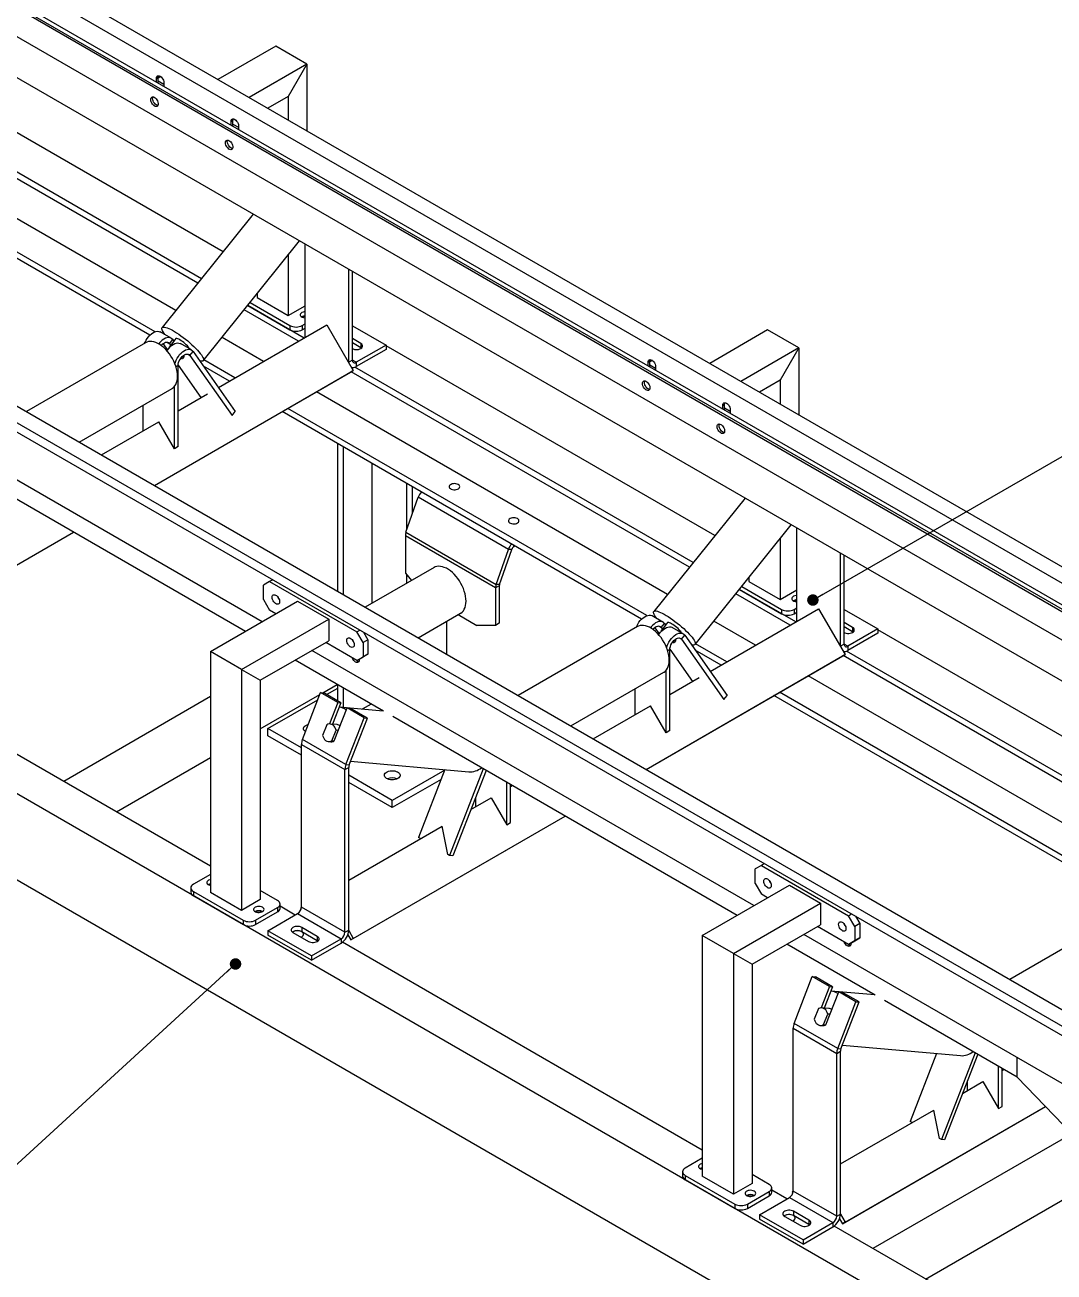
# Model space of a CAD drawing. Header units: millimetres. Extents: x 41 to 1868, y -696 to 319.
# Drawn here: x 218.9 to 277.3, y 138.4 to 209.2 of the extents above; entities that cross this region are included whole.
import ezdxf

# ---------------------------------------------------------------- set-up
doc = ezdxf.new("R2010")
doc.units = ezdxf.units.MM
doc.dimstyles.new('SLDDIMSTYLE1', dxfattribs={"dimtxt": 2.5, "dimasz": 0.651282, "dimexe": 0, "dimexo": 0.625, "dimgap": 0, "dimtad": 1, "dimdec": 0, "dimrnd": 1e-09, "dimtxsty": 'Standard', "dimblk1": 'DOT', "dimblk2": 'DOT', "dimsah": 1, "dimcen": 2.5, "dimazin": 3, "dimtfac": 0.651282, "dimtdec": 0, "dimtmove": 0, "dimatfit": 3, "dimldrblk": 'DOT', "dimfrac": 2})

# ---------------------------------------------------------------- blocks, each defined once
blk = doc.blocks.new('_Dot')
at = {"color": 0, "linetype": 'ByBlock', "lineweight": -2}
blk.add_line((-0.5, 0), (-1, 0), dxfattribs=at)
at = {"color": 0, "linetype": 'ByBlock', "const_width": 0.5}
blk.add_lwpolyline([(-0.25, 0, 1), (0.25, 0, 1)], format="xyb", close=True, dxfattribs=at)

msp = doc.modelspace()

# ---------------------------------------------------------------- linework, layer by layer
at = {"color": 7, "linetype": 'Continuous', "lineweight": 25}
for p, q in [((119.8755, 269.6242), (314.6834, 157.1639)), ((119.0623, 269.1547), (313.8703, 156.6945)), ((118.7441, 267.7462), (313.5521, 155.286)), ((118.8502, 267.8074), (313.6581, 155.3472)), ((313.5521, 153.6529), (118.7441, 266.1131)), ((136.5279, 257.6023), (295.9805, 165.5523)), ((136.74, 257.7248), (296.1926, 165.6748)), ((97.2835, 256.582), (292.0914, 144.1218)), ((98.0966, 257.0515), (292.9045, 144.5912)), ((97.2835, 256.0513), (292.0914, 143.5911)), ((295.9805, 161.4696), (136.5279, 253.5196)), ((270.0473, 135.7613), (108.827, 228.8319)), ((270.0473, 130.8621), (108.827, 223.9326)), ((233.1187, 208.0463), (229.8308, 206.1483)), ((234.8864, 207.0258), (233.1187, 208.0463)), ((230.1225, 196.3642), (211.4458, 207.146)), ((234.8864, 207.0258), (231.5986, 205.1278)), ((234.8864, 207.0258), (233.8258, 205.1887)), ((234.8864, 207.0258), (234.8864, 203.2298)), ((226.3304, 206.2095), (226.4365, 206.2707)), ((226.3304, 206.0054), (226.3304, 206.2095)), ((226.5754, 206.3101), (226.4365, 206.2299)), ((226.4365, 205.9441), (226.4365, 206.2707)), ((228.688, 194.5798), (209.4724, 205.6727)), ((228.8897, 194.8308), (209.6709, 205.9256)), ((226.4365, 206.0666), (226.7547, 205.8829)), ((226.7547, 205.9646), (226.7547, 205.7604)), ((233.8258, 205.1887), (232.6594, 204.5154)), ((233.8258, 205.1887), (233.8258, 203.8421)), ((227.4325, 193.0179), (207.4919, 204.5294)), ((225.9614, 191.622), (205.5473, 203.4068)), ((226.2551, 191.8199), (205.8656, 203.5905)), ((230.5731, 203.7603), (230.6792, 203.8215)), ((230.5731, 203.5561), (230.5731, 203.7603)), ((230.6792, 203.4949), (230.6792, 203.8215)), ((230.6792, 203.6174), (230.9974, 203.4337)), ((230.78, 203.8857), (230.7904, 203.8797)), ((230.9974, 203.5153), (230.9974, 203.3112)), ((231.838, 198.4983), (226.6593, 192.0561)), ((228.9975, 190.1765), (234.467, 196.9806)), ((234.7804, 191.5119), (234.7804, 196.7997)), ((233.8258, 196.1829), (233.8258, 192.7365)), ((237.2552, 190.0832), (237.2552, 195.371)), ((237.4674, 190.2056), (237.4674, 195.2485)), ((231.6533, 193.4803), (233.9142, 192.1752)), ((232.058, 193.9838), (232.058, 193.757)), ((232.058, 193.757), (233.8258, 192.7365)), ((234.4028, 191.2807), (231.3171, 193.062)), ((234.7211, 191.4644), (231.5188, 193.313)), ((231.5188, 193.313), (233.9142, 191.9302)), ((233.8258, 192.7365), (234.7804, 193.2875)), ((229.8542, 188.6548), (236.0178, 192.213)), ((233.9142, 192.1752), (233.9142, 191.9302)), ((234.6213, 192.1752), (234.7804, 192.267)), ((234.6213, 192.1752), (234.6213, 191.9302)), ((234.6213, 191.9302), (234.7804, 192.0221)), ((236.0178, 192.213), (237.5178, 189.6149)), ((237.4674, 192.165), (239.3766, 191.0628)), ((227.1724, 191.4544), (226.5536, 191.8116)), ((227.3238, 191.2834), (227.0483, 190.9406)), ((227.0786, 191.1424), (227.2623, 191.371)), ((227.2623, 191.371), (227.3238, 191.2834)), ((227.4387, 191.4296), (227.3226, 191.2852)), ((232.4224, 190.1374), (230.0616, 191.5002)), ((234.7804, 191.5119), (234.7805, 191.4987)), ((237.9447, 191.1547), (237.4674, 191.4302)), ((261.0494, 191.9223), (257.7615, 190.0242)), ((262.8172, 190.9018), (261.0494, 191.9223)), ((225.7219, 191.1993), (218.9451, 187.2871)), ((226.7174, 191.1331), (226.9637, 190.7827)), ((227.0673, 190.9135), (227.0483, 190.9406)), ((227.0786, 191.1424), (227.1401, 191.0549)), ((228.3214, 190.7911), (227.7027, 191.1482)), ((228.2276, 190.4791), (228.4113, 190.7076)), ((228.4113, 190.7076), (230.8135, 187.2899)), ((237.9447, 190.9097), (237.4674, 191.1852)), ((239.3766, 191.0628), (237.6795, 190.0831)), ((239.3766, 190.8179), (237.6795, 189.8382)), ((237.9447, 191.1547), (237.9447, 190.9097)), ((237.9755, 190.8893), (237.9447, 190.9097)), ((239.3766, 191.0628), (239.3766, 190.8179)), ((258.0532, 180.2402), (239.3766, 191.022)), ((262.8172, 190.9018), (259.5293, 189.0037)), ((262.8172, 190.9018), (261.7565, 189.0646)), ((262.8172, 190.9018), (262.8172, 187.1057)), ((232.3405, 175.349), (207.2384, 189.8401)), ((227.5679, 185.2937), (227.5679, 189.8941)), ((227.5687, 189.922), (228.8619, 188.0819)), ((227.7631, 190.3719), (227.8124, 190.3017)), ((227.9043, 190.416), (227.8124, 190.3017)), ((227.9043, 190.416), (227.8665, 190.4698)), ((228.2276, 190.4791), (230.6297, 187.0613)), ((230.4778, 189.0148), (229.0026, 189.8664)), ((230.796, 189.1985), (229.0306, 190.2177)), ((237.4674, 190.2056), (237.2552, 190.0832)), ((237.2554, 190.0694), (237.2552, 190.0832)), ((237.6795, 190.0831), (237.6795, 189.8382)), ((254.2612, 190.0854), (254.3672, 190.1467)), ((254.2612, 189.8813), (254.2612, 190.0854)), ((254.5062, 190.186), (254.3672, 190.1058)), ((254.3672, 189.8201), (254.3672, 190.1467)), ((254.3672, 189.9425), (254.6854, 189.7588)), ((254.6854, 189.8405), (254.6854, 189.6364)), ((226.2153, 183.0901), (237.5178, 189.6149)), ((226.2154, 183.0901), (237.3678, 189.5283)), ((237.5178, 189.6149), (237.3678, 189.5283)), ((256.6187, 178.4557), (237.4031, 189.5487)), ((256.8205, 178.7067), (237.6016, 189.8015)), ((221.9453, 185.5551), (227.2218, 188.6012)), ((227.3558, 185.1713), (227.3558, 188.7129)), ((261.7565, 189.0646), (260.5901, 188.3913)), ((261.7565, 189.0646), (261.7565, 187.718)), ((227.5679, 187.3349), (229.2356, 188.2977)), ((255.3632, 176.8939), (235.4226, 188.4053)), ((258.7108, 187.7616), (258.7211, 187.7556)), ((225.588, 186.192), (225.588, 187.658)), ((230.6297, 187.0613), (230.8135, 187.2899)), ((253.8921, 175.498), (233.478, 187.2827)), ((254.1858, 175.6959), (233.7963, 187.4665)), ((258.5038, 187.6362), (258.6099, 187.6974)), ((258.5038, 187.4321), (258.5038, 187.6362)), ((258.6099, 187.3708), (258.6099, 187.6974)), ((258.6099, 187.4933), (258.9281, 187.3096)), ((258.9281, 187.3913), (258.9281, 187.1871)), ((223.2151, 184.8221), (226.4719, 186.7022)), ((227.3558, 185.1713), (226.4719, 186.7022)), ((231.3857, 174.7978), (211.8359, 186.0837)), ((227.5679, 185.2937), (227.3558, 185.1713)), ((236.9547, 185.2757), (236.6365, 185.4594)), ((236.6365, 177.0741), (236.6365, 185.4594)), ((236.9547, 176.8904), (236.9547, 185.2757)), ((238.5811, 176.3938), (238.5811, 184.3368)), ((240.8792, 183.0102), (240.561, 183.1939)), ((240.561, 180.5777), (240.561, 183.1939)), ((240.8792, 181.4962), (240.8792, 183.0102)), ((240.5099, 180.4303), (241.1984, 182.4177)), ((246.3249, 179.4582), (241.1984, 182.4177)), ((259.7687, 182.3742), (254.59, 175.9321)), ((256.9282, 174.0525), (262.3977, 180.8565)), ((262.7111, 175.3878), (262.7111, 180.6756)), ((209.4371, 173.4042), (221.6184, 180.4363)), ((209.5871, 173.4908), (221.6184, 180.4364)), ((245.5991, 177.2666), (240.4726, 180.2261)), ((240.4726, 180.2261), (240.4726, 178.1008)), ((240.5099, 180.4303), (245.6364, 177.4708)), ((261.7565, 180.0588), (261.7565, 176.6124)), ((245.6364, 177.4708), (246.3249, 179.4582)), ((245.8262, 177.4708), (246.5146, 179.4582)), ((246.5146, 179.4582), (246.3249, 179.4582)), ((246.6411, 179.6215), (246.6952, 179.6527)), ((265.186, 173.9591), (265.186, 179.2469)), ((265.3981, 174.0816), (265.3981, 179.1244)), ((242.1091, 178.4305), (238.198, 176.1727)), ((240.4726, 178.1008), (240.8277, 177.6908)), ((240.561, 177.5368), (240.561, 177.9988)), ((259.9887, 177.8597), (259.9887, 177.6329)), ((232.7651, 177.6352), (232.4116, 177.431)), ((232.4116, 176.6145), (232.4116, 177.431)), ((232.942, 177.7373), (232.7651, 177.6352)), ((232.7651, 177.6352), (237.7149, 174.7777)), ((245.8112, 177.3891), (245.5991, 177.2666)), ((245.5991, 177.2666), (245.5991, 175.1414)), ((245.8262, 177.4708), (245.6364, 177.4708)), ((245.8112, 177.3891), (245.8112, 175.2638)), ((262.6518, 175.3403), (259.4495, 177.189)), ((259.4495, 177.189), (261.8449, 175.8062)), ((259.584, 177.3563), (261.8449, 176.0511)), ((259.9887, 177.6329), (261.7565, 176.6124)), ((261.7565, 176.6124), (262.7111, 177.1635)), ((229.4064, 173.6551), (234.3561, 176.5126)), ((232.4116, 176.6145), (232.7651, 176.0021)), ((233.2954, 176.6269), (233.2954, 176.6479)), ((234.3561, 176.5126), (236.1239, 175.4921)), ((262.3336, 175.1566), (259.2478, 176.938)), ((233.1185, 175.7981), (232.7651, 176.0021)), ((241.1982, 174.4407), (243.609, 175.8324)), ((243.4751, 175.7551), (244.5384, 175.1413)), ((255.1031, 175.3303), (254.4844, 175.6875)), ((257.7849, 172.5307), (263.9485, 176.0889)), ((261.8449, 176.0511), (261.8449, 175.8062)), ((262.552, 176.0511), (262.7111, 176.143)), ((262.552, 176.0511), (262.552, 175.8062)), ((262.552, 175.8062), (262.7111, 175.898)), ((263.9485, 176.0889), (265.4485, 173.4908)), ((265.3981, 176.0409), (267.3073, 174.9388)), ((231.1741, 172.6346), (236.1239, 175.4921)), ((236.1239, 175.4921), (236.1239, 174.2673)), ((242.8237, 173.5023), (242.8237, 175.379)), ((245.5991, 175.1414), (244.5384, 175.1413)), ((245.8112, 175.2638), (245.5991, 175.1414)), ((253.6526, 175.0752), (246.8758, 171.1631)), ((254.6482, 175.0091), (254.8945, 174.6586)), ((255.2546, 175.1593), (254.979, 174.8165)), ((255.0093, 175.0184), (255.193, 175.2469)), ((255.0093, 175.0184), (255.0708, 174.9308)), ((255.193, 175.2469), (255.2546, 175.1593)), ((255.3694, 175.3055), (255.2533, 175.1611)), ((256.2521, 174.667), (255.6334, 175.0242)), ((260.3531, 174.0133), (257.9923, 175.3762)), ((262.7111, 175.3878), (262.7112, 175.3746)), ((265.8754, 175.0306), (265.3981, 175.3061)), ((265.8754, 174.7856), (265.3981, 175.0612)), ((265.8754, 175.0306), (265.8754, 174.7856)), ((232.2348, 172.0221), (236.1239, 174.2673)), ((237.7149, 174.7777), (237.8917, 174.8798)), ((238.0684, 174.1654), (237.7149, 174.7777)), ((238.3513, 174.3286), (238.0684, 174.1654)), ((238.1037, 174.7575), (238.3513, 174.3286)), ((238.3513, 174.3286), (238.3513, 173.5121)), ((254.998, 174.7894), (254.979, 174.8165)), ((255.6938, 174.2478), (255.7432, 174.1777)), ((255.835, 174.2919), (255.7432, 174.1777)), ((255.835, 174.2919), (255.7972, 174.3457)), ((256.1583, 174.355), (256.3421, 174.5836)), ((256.1583, 174.355), (258.5605, 170.9373)), ((256.3421, 174.5836), (258.7442, 171.1658)), ((267.3073, 174.9388), (265.6102, 173.9591)), ((267.3073, 174.6938), (265.6102, 173.7141)), ((265.9063, 174.7653), (265.8754, 174.7856)), ((267.3073, 174.9388), (267.3073, 174.6938)), ((285.9839, 164.1161), (267.3073, 174.8979)), ((229.4064, 173.6551), (229.4064, 159.9781)), ((231.1741, 172.6346), (229.4064, 173.6551)), ((260.2712, 159.2249), (235.1691, 173.7161)), ((237.7149, 173.1447), (235.9471, 174.1652)), ((237.5381, 174.1777), (237.5381, 174.1987)), ((238.0684, 174.1654), (238.0684, 173.3488)), ((255.4986, 169.1697), (255.4986, 173.7701)), ((255.4994, 173.7979), (256.7926, 171.9579)), ((258.4085, 172.8907), (256.9333, 173.7423)), ((258.7267, 173.0744), (256.9613, 174.0936)), ((265.3981, 174.0816), (265.186, 173.9591)), ((265.1861, 173.9453), (265.186, 173.9591)), ((284.7512, 162.5826), (265.5323, 173.6775)), ((265.6102, 173.9591), (265.6102, 173.7141)), ((229.4064, 161.468), (208.9659, 173.268)), ((239.234, 170.2671), (234.2143, 173.1649)), ((237.7149, 173.1447), (238.0684, 173.3488)), ((237.9977, 173.3079), (237.7149, 173.1447)), ((237.8563, 173.2263), (237.8563, 173.1854)), ((238.3513, 173.5121), (237.9977, 173.3079)), ((238.0684, 173.3488), (238.3513, 173.5121)), ((254.1461, 166.9661), (265.4485, 173.4908)), ((254.1461, 166.966), (265.2985, 173.4042)), ((265.4485, 173.4908), (265.2985, 173.4042)), ((284.5494, 162.3317), (265.3338, 173.4246)), ((231.1741, 172.6346), (231.1741, 158.9576)), ((231.1741, 172.6346), (232.2348, 172.0221)), ((249.8761, 169.4311), (255.1525, 172.4771)), ((255.2865, 169.0472), (255.2865, 172.5889)), ((255.4986, 171.2109), (257.1663, 172.1736)), ((283.2939, 160.7698), (263.3533, 172.2813)), ((232.2348, 172.0221), (232.2348, 159.5699)), ((235.7781, 171.3117), (236.6013, 171.7869)), ((236.0033, 171.2124), (236.6365, 171.5779)), ((236.6365, 170.8468), (236.6365, 171.7666)), ((236.9547, 170.478), (236.9547, 171.5829)), ((253.5187, 170.0679), (253.5187, 171.5339)), ((229.4064, 171.0974), (221.0662, 166.2827)), ((232.2348, 169.2662), (235.6171, 171.2187)), ((232.6591, 169.2818), (235.5024, 170.9232)), ((234.6251, 168.662), (235.6573, 171.3225)), ((236.6296, 170.7612), (235.6573, 171.3225)), ((235.6573, 171.3225), (235.841, 171.3061)), ((236.8133, 170.7448), (235.841, 171.3061)), ((236.6296, 170.7612), (236.1567, 169.5424)), ((236.8133, 170.7448), (236.3415, 169.5288)), ((236.6296, 170.7612), (236.8133, 170.7448)), ((258.5605, 170.9373), (258.7442, 171.1658)), ((281.8228, 159.3739), (261.4087, 171.1587)), ((282.1165, 159.5718), (261.727, 171.3424)), ((236.4315, 168.5776), (237.1599, 170.4551)), ((239.2195, 170.2754), (236.718, 170.4991)), ((238.1322, 169.8938), (237.1599, 170.4551)), ((237.1599, 170.4551), (237.3436, 170.4386)), ((238.3159, 169.8774), (237.3436, 170.4386)), ((238.5323, 170.6722), (238.0295, 170.3819)), ((251.1458, 168.6981), (254.4026, 170.5782)), ((255.2865, 169.0472), (254.4026, 170.5782)), ((236.0063, 169.498), (235.7724, 168.8952)), ((236.5971, 169.5059), (236.199, 169.5415)), ((237.1, 167.2333), (238.1322, 169.8938)), ((237.2837, 167.2169), (238.3159, 169.8774)), ((238.1322, 169.8938), (238.3159, 169.8774)), ((259.3164, 158.6737), (239.7666, 169.9596)), ((234.5682, 168.1796), (232.6591, 169.2818)), ((232.6591, 168.8735), (232.6591, 169.2818)), ((234.5682, 167.7714), (232.6591, 168.8735)), ((237.1, 167.2333), (234.6251, 168.662)), ((236.3028, 168.5891), (236.5366, 169.1918)), ((236.3028, 168.5891), (236.4315, 168.5776)), ((236.6653, 169.1803), (236.5366, 169.1918)), ((255.4986, 169.1697), (255.2865, 169.0472)), ((234.5682, 168.3842), (237.0431, 166.9555)), ((234.5682, 159.1413), (234.5682, 168.3842)), ((236.11, 168.5455), (236.2387, 168.534)), ((224.0664, 164.5507), (229.4064, 167.6334)), ((237.1, 167.2333), (237.2837, 167.2169)), ((237.366, 167.4292), (244.0736, 166.8294)), ((237.0431, 166.9555), (237.2552, 167.078)), ((237.0431, 157.7126), (237.0431, 166.9555)), ((237.2552, 157.8351), (237.2552, 167.078)), ((239.7301, 165.1997), (237.2552, 166.6285)), ((242.7068, 166.9182), (239.7301, 165.1997)), ((242.7194, 166.9505), (241.2222, 163.0916)), ((244.9007, 166.9958), (242.9899, 162.0711)), ((245.056, 166.9061), (243.1736, 162.0546)), ((239.7301, 164.7915), (237.2552, 166.2202)), ((242.5027, 166.3921), (239.7301, 164.7915)), ((246.2355, 163.8222), (246.2355, 166.2252)), ((246.4476, 163.9447), (246.4476, 166.1027)), ((246.4476, 165.9859), (246.5489, 166.0443)), ((239.7301, 164.7915), (239.7301, 165.1997)), ((244.1942, 164.685), (245.3516, 165.3531)), ((244.4677, 164.8429), (244.4677, 165.39)), ((245.3516, 165.3531), (246.2355, 163.8222)), ((237.2552, 160.6792), (242.5551, 163.7388)), ((237.3678, 157.2801), (249.5491, 164.3123)), ((237.5178, 157.3668), (249.5491, 164.3123)), ((242.8839, 162.1323), (242.5551, 163.7388)), ((246.2355, 163.8222), (246.4476, 163.9447)), ((241.3281, 163.0304), (241.2222, 163.0916)), ((242.9899, 162.0711), (242.8839, 162.1323)), ((243.1736, 162.0546), (242.9899, 162.0711)), ((260.6958, 161.5111), (260.3423, 161.3069)), ((260.8727, 161.6132), (260.6958, 161.5111)), ((260.6958, 161.5111), (265.6456, 158.6537)), ((229.4064, 160.9986), (228.4341, 160.4373)), ((260.3423, 160.4904), (260.3423, 161.3069)), ((228.2876, 160.2332), (228.2876, 159.9883)), ((233.2071, 159.5189), (232.2348, 160.0801)), ((257.3371, 157.5311), (262.2868, 160.3885)), ((260.3423, 160.4904), (260.6958, 159.878)), ((261.2262, 160.5028), (261.2262, 160.5238)), ((262.2868, 160.3885), (264.0546, 159.368)), ((228.4341, 160.0291), (231.2625, 158.3963)), ((228.4341, 160.0291), (228.4341, 159.7842)), ((228.4341, 159.7842), (231.2625, 158.1513)), ((231.1741, 158.9576), (229.4064, 159.9781)), ((232.2348, 159.5699), (231.1741, 158.9576)), ((261.0492, 159.674), (260.6958, 159.878)), ((231.9696, 158.3963), (233.2071, 159.1107)), ((231.9696, 158.1513), (233.2071, 158.8657)), ((232.6591, 157.7942), (234.3561, 158.7739)), ((233.2071, 159.1107), (233.2071, 158.8657)), ((233.3535, 159.0698), (233.3535, 159.3148)), ((234.2147, 158.6922), (233.3535, 159.1894)), ((234.3561, 158.7739), (236.831, 157.3452)), ((234.5679, 159.1276), (234.5178, 159.0986)), ((234.5178, 159.0986), (234.5523, 159.0389)), ((237.0431, 157.7126), (234.5682, 159.1413)), ((259.1048, 156.5106), (264.0546, 159.368)), ((264.0546, 159.368), (264.0546, 158.1432)), ((265.6456, 158.6537), (265.8225, 158.7558)), ((281.5834, 158.9512), (274.8065, 155.039)), ((231.2625, 158.3963), (231.2625, 158.1513)), ((231.9696, 158.3963), (231.9696, 158.1513)), ((235.4698, 157.4778), (234.5859, 157.9881)), ((234.5859, 157.9881), (234.5859, 157.7431)), ((260.1655, 155.8981), (264.0546, 158.1432)), ((265.6456, 157.0206), (263.8778, 158.0411)), ((265.4688, 158.0536), (265.4688, 158.0746)), ((265.9991, 158.0413), (265.6456, 158.6537)), ((266.282, 158.2046), (265.9991, 158.0413)), ((265.9991, 158.0413), (265.9991, 157.2248)), ((266.0344, 158.6334), (266.282, 158.2046)), ((266.282, 158.2046), (266.282, 157.388)), ((232.6591, 157.7942), (232.6591, 157.5492)), ((235.1339, 156.3655), (232.6591, 157.7942)), ((235.1339, 156.1205), (232.6591, 157.5492)), ((234.0909, 157.7431), (234.0601, 157.7227)), ((234.0909, 157.7023), (234.9748, 157.1921)), ((235.4698, 157.2329), (234.5859, 157.7431)), ((235.1339, 156.3655), (236.831, 157.3452)), ((235.4698, 157.4778), (235.4698, 157.2329)), ((236.831, 157.3452), (236.831, 157.1002)), ((237.0431, 157.7126), (237.2552, 157.8351)), ((237.2021, 157.5671), (237.3678, 157.2801)), ((237.2551, 157.8218), (237.5178, 157.3668)), ((237.5178, 157.3668), (237.3678, 157.2801)), ((257.3371, 157.5311), (257.3371, 143.854)), ((259.1048, 156.5106), (257.3371, 157.5311)), ((292.7985, 140.4473), (263.0998, 157.592)), ((266.282, 157.388), (265.9284, 157.1839)), ((265.9991, 157.2248), (266.282, 157.388)), ((235.1339, 156.1205), (236.831, 157.1002)), ((235.5007, 157.2125), (235.4698, 157.2329)), ((257.3371, 145.3439), (236.8966, 157.144)), ((267.1647, 154.143), (262.145, 157.0408)), ((265.6456, 157.0206), (265.9991, 157.2248)), ((265.9284, 157.1839), (265.6456, 157.0206)), ((265.787, 157.1022), (265.787, 157.0614)), ((235.1339, 156.3655), (235.1339, 156.1205)), ((259.1048, 156.5106), (259.1048, 142.8335)), ((259.1048, 156.5106), (260.1655, 155.8981)), ((260.1655, 155.8981), (260.1655, 143.4458)), ((262.5558, 152.538), (263.588, 155.1984)), ((264.5603, 154.6372), (263.588, 155.1984)), ((263.588, 155.1984), (263.7717, 155.182)), ((264.744, 154.6207), (263.7717, 155.182)), ((264.5603, 154.6372), (264.0874, 153.4184)), ((264.744, 154.6207), (264.2722, 153.4047)), ((264.5603, 154.6372), (264.744, 154.6207)), ((264.3622, 152.4535), (265.0906, 154.331)), ((267.1502, 154.1514), (264.6487, 154.3751)), ((265.0307, 151.1092), (266.0629, 153.7697)), ((266.0629, 153.7697), (265.0906, 154.331)), ((265.0906, 154.331), (265.2744, 154.3146)), ((265.2144, 151.0928), (266.2466, 153.7533)), ((266.2466, 153.7533), (265.2744, 154.3146)), ((266.0629, 153.7697), (266.2466, 153.7533)), ((275.2269, 149.4888), (267.6973, 153.8356)), ((263.937, 153.3739), (263.7031, 152.7712)), ((264.5278, 153.3819), (264.1298, 153.4175)), ((264.2335, 152.465), (264.4673, 153.0677)), ((264.596, 153.0562), (264.4673, 153.0677)), ((265.0307, 151.1092), (262.5558, 152.538)), ((264.0407, 152.4214), (264.1694, 152.4099)), ((264.2335, 152.465), (264.3622, 152.4535)), ((262.499, 152.2602), (264.9738, 150.8315)), ((262.499, 143.0172), (262.499, 152.2602)), ((264.9738, 150.8315), (265.186, 150.9539)), ((265.0307, 151.1092), (265.2144, 151.0928)), ((265.186, 141.711), (265.186, 150.9539)), ((265.2968, 151.3051), (272.0043, 150.7054)), ((264.9738, 141.5885), (264.9738, 150.8315)), ((270.6501, 150.8265), (269.1529, 146.9675)), ((272.8314, 150.8717), (270.9206, 145.947)), ((272.9867, 150.7821), (271.1044, 145.9306)), ((275.2269, 149.4888), (275.2269, 150.5912)), ((274.1662, 147.6981), (274.1662, 150.1011)), ((274.3784, 147.8206), (274.3784, 149.9787)), ((274.3784, 149.8618), (274.4796, 149.9202)), ((292.9045, 131.1183), (275.2269, 149.4888)), ((272.1249, 148.5609), (273.2823, 149.2291)), ((272.3985, 148.7188), (272.3985, 149.266)), ((273.2823, 149.2291), (274.1662, 147.6981)), ((265.186, 144.5551), (270.4858, 147.6147)), ((265.2985, 141.1561), (276.8361, 147.8166)), ((265.4485, 141.2427), (276.8361, 147.8166)), ((270.8146, 146.0082), (270.4858, 147.6147)), ((274.1662, 147.6981), (274.3784, 147.8206)), ((269.2588, 146.9064), (269.1529, 146.9675)), ((278.324, 146.2704), (267.0281, 139.7494)), ((270.9206, 145.947), (270.8146, 146.0082)), ((271.1044, 145.9306), (270.9206, 145.947)), ((257.3371, 144.8745), (256.3648, 144.3133)), ((256.2184, 144.1092), (256.2184, 143.8642)), ((256.3648, 143.9051), (259.1932, 142.2722)), ((256.3648, 143.9051), (256.3648, 143.6601)), ((259.1048, 142.8335), (257.3371, 143.854)), ((261.1378, 143.3948), (260.1655, 143.9561)), ((270.0283, 138.0174), (280.4669, 144.0435)), ((256.3648, 143.6601), (259.1932, 142.0273)), ((260.1655, 143.4458), (259.1048, 142.8335)), ((261.2842, 142.9457), (261.2842, 143.1907)), ((259.9003, 142.2722), (261.1378, 142.9866)), ((259.9003, 142.0273), (261.1378, 142.7416)), ((260.5898, 141.6701), (262.2868, 142.6498)), ((261.1378, 142.9866), (261.1378, 142.7416)), ((262.1454, 142.5682), (261.2842, 143.0653)), ((262.2868, 142.6498), (264.7617, 141.2211)), ((262.4986, 143.0035), (262.4485, 142.9746)), ((262.4485, 142.9746), (262.483, 142.9149)), ((264.9738, 141.5885), (262.499, 143.0172)), ((259.1932, 142.2722), (259.1932, 142.0273)), ((259.9003, 142.2722), (259.9003, 142.0273)), ((260.5898, 141.6701), (260.5898, 141.4252)), ((263.0646, 140.2414), (260.5898, 141.6701)), ((263.4005, 141.3538), (262.5166, 141.864)), ((262.5166, 141.864), (262.5166, 141.6191)), ((264.9738, 141.5885), (265.186, 141.711)), ((265.1858, 141.6977), (265.4485, 141.2427)), ((263.0646, 139.9965), (260.5898, 141.4252)), ((262.0217, 141.6191), (261.9908, 141.5987)), ((262.0217, 141.5783), (262.9055, 141.068)), ((263.4005, 141.1088), (262.5166, 141.6191)), ((263.0646, 140.2414), (264.7617, 141.2211)), ((263.0646, 139.9965), (264.7617, 140.9761)), ((263.4005, 141.3538), (263.4005, 141.1088)), ((263.4314, 141.0884), (263.4005, 141.1088)), ((264.7617, 141.2211), (264.7617, 140.9761)), ((271.9919, 136.8839), (264.8273, 141.0199)), ((265.1329, 141.443), (265.2985, 141.1561)), ((265.4485, 141.2427), (265.2985, 141.1561)), ((263.0646, 140.2414), (263.0646, 139.9965))]:
    msp.add_line(p, q, dxfattribs=at)
at = {"color": 8, "linetype": 'Continuous', "lineweight": 25}
for p, q in [((234.7804, 191.5119), (234.7919, 191.5053)), ((226.9491, 191.2172), (227.0786, 191.1424)), ((228.0982, 190.5538), (228.2276, 190.4791)), ((227.5679, 189.8941), (227.4457, 189.8236)), ((237.2435, 190.0899), (237.2552, 190.0832)), ((237.6795, 190.0831), (237.4674, 190.2056)), ((246.6411, 179.6215), (246.6411, 179.6839)), ((254.8798, 175.0931), (255.0093, 175.0184)), ((262.7111, 175.3878), (262.7226, 175.3812)), ((256.0289, 174.4298), (256.1583, 174.355)), ((255.4986, 173.7701), (255.3764, 173.6995)), ((265.1743, 173.9659), (265.186, 173.9591)), ((265.6102, 173.9591), (265.3981, 174.0815))]:
    msp.add_line(p, q, dxfattribs=at)
at = {"color": 7, "linetype": 'Continuous', "lineweight": 25, "flags": 128}
for points in [[(226.3304, 206.2095), (226.3377, 206.2687), (226.3589, 206.3156), (226.3926, 206.3468), (226.4365, 206.3604), (226.4877, 206.3553), (226.5426, 206.332), (226.5975, 206.2919), (226.6486, 206.2379), (226.6926, 206.1736), (226.7263, 206.1035), (226.7475, 206.0321), (226.7547, 205.9646)], [(226.4365, 206.2707), (226.4437, 206.3299), (226.4553, 206.3607)], [(226.0122, 205.0051), (226.0189, 205.0622), (226.0385, 205.108), (226.0697, 205.1396), (226.1107, 205.1551), (226.1588, 205.1535), (226.2111, 205.1348), (226.2641, 205.1003), (226.3147, 205.0522), (226.3596, 204.9933), (226.396, 204.9276), (226.4216, 204.859), (226.4348, 204.7919), (226.4348, 204.7305), (226.4216, 204.6786), (226.396, 204.6396), (226.3596, 204.6159), (226.3147, 204.6089), (226.2641, 204.6191), (226.2111, 204.6459), (226.1588, 204.6875), (226.1107, 204.7414), (226.0697, 204.8042), (226.0385, 204.872), (226.0189, 204.9404), (226.0122, 205.0051)], [(226.1183, 205.0663), (226.125, 205.1234), (226.1371, 205.1563)], [(226.1183, 205.0663), (226.125, 205.1234), (226.1371, 205.1563)], [(226.4177, 204.6702), (226.3702, 204.6803), (226.3171, 204.7071), (226.2649, 204.7488), (226.2168, 204.8027), (226.1758, 204.8655), (226.1446, 204.9332), (226.125, 205.0016), (226.1183, 205.0663)], [(226.4177, 204.6702), (226.3702, 204.6803), (226.3171, 204.7071), (226.2649, 204.7488), (226.2168, 204.8027), (226.1758, 204.8655), (226.1446, 204.9332), (226.125, 205.0016), (226.1183, 205.0663)], [(230.5731, 203.7603), (230.5803, 203.8195), (230.6015, 203.8663), (230.6352, 203.8976), (230.6792, 203.9112), (230.7303, 203.9061), (230.7852, 203.8828), (230.8401, 203.8427), (230.8913, 203.7887), (230.9352, 203.7244), (230.9689, 203.6542), (230.9901, 203.5829), (230.9974, 203.5153)], [(230.6792, 203.8215), (230.6864, 203.8807), (230.6979, 203.9115)], [(230.2549, 202.5559), (230.2616, 202.613), (230.2811, 202.6588), (230.3124, 202.6904), (230.3534, 202.7059), (230.4015, 202.7042), (230.4537, 202.6856), (230.5068, 202.6511), (230.5573, 202.6029), (230.6022, 202.5441), (230.6386, 202.4783), (230.6643, 202.4097), (230.6775, 202.3426), (230.6775, 202.2812), (230.6643, 202.2294), (230.6386, 202.1904), (230.6022, 202.1666), (230.5573, 202.1596), (230.5068, 202.1699), (230.4537, 202.1966), (230.4015, 202.2383), (230.3534, 202.2922), (230.3124, 202.355), (230.2811, 202.4227), (230.2616, 202.4911), (230.2549, 202.5559)], [(230.361, 202.6171), (230.3676, 202.6742), (230.3798, 202.7071)], [(230.361, 202.6171), (230.3676, 202.6742), (230.3798, 202.7071)], [(230.6604, 202.221), (230.6128, 202.2311), (230.5598, 202.2579), (230.5075, 202.2995), (230.4594, 202.3535), (230.4184, 202.4162), (230.3872, 202.484), (230.3676, 202.5524), (230.361, 202.6171)], [(230.6604, 202.221), (230.6128, 202.2311), (230.5598, 202.2579), (230.5075, 202.2995), (230.4594, 202.3535), (230.4184, 202.4162), (230.3872, 202.484), (230.3676, 202.5524), (230.361, 202.6171)], [(234.7804, 192.9604), (234.7326, 192.9565), (234.6619, 192.9418), (234.5997, 192.9174), (234.5499, 192.8848), (234.5158, 192.8462), (234.4994, 192.8038), (234.5017, 192.7604), (234.5227, 192.7187), (234.561, 192.6813), (234.6142, 192.6506), (234.6789, 192.6285), (234.7511, 192.6164), (234.7804, 192.6146)], [(226.8202, 191.6577), (226.7677, 191.7286), (226.7166, 191.8066), (226.6785, 191.8765), (226.6539, 191.9375), (226.6431, 191.9889), (226.6462, 192.03), (226.6631, 192.0604), (226.6937, 192.0798), (226.7375, 192.0878), (226.7942, 192.0845), (226.863, 192.0698), (226.9431, 192.0439), (227.0336, 192.0072), (227.1335, 191.96), (227.2414, 191.9029), (227.3563, 191.8366), (227.4767, 191.7619), (227.6012, 191.6796), (227.7283, 191.5907), (227.8567, 191.4962), (227.9847, 191.3972), (228.1109, 191.295), (228.2337, 191.1907), (228.3518, 191.0855), (228.4638, 190.9807), (228.5683, 190.8774), (228.6642, 190.777), (228.7503, 190.6805), (228.8255, 190.5892), (228.8891, 190.504), (228.8891, 190.504)], [(225.6654, 191.1667), (225.692, 191.2296), (225.7476, 191.339), (225.8128, 191.4432), (225.886, 191.5397), (225.9657, 191.6263), (226.0497, 191.7008), (226.1362, 191.7616), (226.2232, 191.8071), (226.3085, 191.8364), (226.3901, 191.8487), (226.4661, 191.8436), (226.5348, 191.8215), (226.5536, 191.8116)], [(227.5325, 189.2879), (227.5263, 189.4239), (227.5077, 189.5655), (227.477, 189.7111), (227.4345, 189.8588), (227.3807, 190.007), (227.3163, 190.154), (227.2419, 190.298), (227.1585, 190.4373), (227.0671, 190.5704), (226.9687, 190.6956), (226.8645, 190.8114), (226.7556, 190.9166), (226.6435, 191.0099), (226.5293, 191.0901), (226.4144, 191.1564), (226.3003, 191.208), (226.1881, 191.2442), (226.0793, 191.2647), (225.975, 191.2692), (225.8766, 191.2576), (225.7852, 191.2301), (225.7219, 191.1993)], [(227.2623, 191.371), (227.2131, 191.4255), (227.1535, 191.4643), (227.0849, 191.4865), (227.0088, 191.4915), (226.9272, 191.4792), (226.8419, 191.45), (226.755, 191.4044), (226.6684, 191.3437), (226.5844, 191.2691), (226.5048, 191.1826), (226.4632, 191.13)], [(228.182, 190.9122), (228.1421, 190.9635), (228.0909, 191.0203), (228.0303, 191.0806), (227.9623, 191.1422), (227.8895, 191.2028), (227.8145, 191.2603), (227.74, 191.3126), (227.6686, 191.3578), (227.6031, 191.3943), (227.5457, 191.4208), (227.4985, 191.4362), (227.4633, 191.4401), (227.4412, 191.4322), (227.4387, 191.4296)], [(227.0786, 191.1424), (227.037, 191.1851), (226.9848, 191.2105), (226.924, 191.2179), (226.857, 191.2068), (226.7866, 191.1777), (226.7157, 191.1318), (226.647, 191.0709), (226.6123, 191.0332)], [(226.9332, 190.7368), (226.9618, 190.7799), (227.0351, 190.8764), (227.1147, 190.963), (227.1988, 191.0375), (227.2853, 191.0983), (227.3722, 191.1438), (227.4575, 191.1731), (227.5392, 191.1853), (227.6152, 191.1803), (227.6838, 191.1581), (227.7027, 191.1482)], [(227.0483, 190.9406), (227.074, 190.945), (227.0943, 190.9424)], [(227.3851, 189.9961), (227.4151, 190.0971), (227.4597, 190.2091), (227.5153, 190.3185), (227.5805, 190.4227), (227.6538, 190.5192), (227.7334, 190.6058), (227.8175, 190.6803), (227.904, 190.7411), (227.991, 190.7866), (228.0762, 190.8159), (228.1579, 190.8281), (228.2339, 190.8231), (228.3025, 190.801), (228.3622, 190.7622), (228.4113, 190.7076)], [(227.5679, 189.8941), (227.575, 189.9799), (227.5962, 190.0705), (227.6305, 190.1622), (227.6765, 190.2513), (227.7325, 190.3342), (227.7961, 190.4076), (227.8647, 190.4685), (227.9357, 190.5144), (228.006, 190.5435), (228.073, 190.5546), (228.1338, 190.5472), (228.1861, 190.5217), (228.2276, 190.4791)], [(228.2167, 190.8515), (228.209, 190.8683), (228.182, 190.9122)], [(237.4674, 190.8594), (237.511, 190.8407), (237.5816, 190.8211), (237.658, 190.811), (237.7364, 190.811), (237.8128, 190.8211), (237.8834, 190.8407), (237.9447, 190.8689), (237.9935, 190.9043), (238.0275, 190.9451), (238.045, 190.9892), (238.045, 191.0344), (238.0275, 191.0785), (237.9935, 191.1193), (237.9447, 191.1547)], [(228.8891, 190.504), (228.9402, 190.426), (228.9783, 190.3561), (229.0029, 190.2951), (229.0137, 190.2438), (229.0106, 190.2026), (228.9937, 190.1722), (228.9631, 190.1529), (228.9193, 190.1448), (228.8626, 190.1482), (228.7943, 190.1627)], [(254.2612, 190.0854), (254.2684, 190.1447), (254.2896, 190.1915), (254.3233, 190.2228), (254.3672, 190.2363), (254.4184, 190.2313), (254.4733, 190.2079), (254.5282, 190.1679), (254.5794, 190.1139), (254.6233, 190.0496), (254.657, 189.9794), (254.6782, 189.9081), (254.6854, 189.8405)], [(254.3672, 190.1467), (254.3745, 190.2059), (254.386, 190.2366)], [(227.2218, 188.6012), (227.2419, 188.6134), (227.3163, 188.6716), (227.3807, 188.7441), (227.4345, 188.8302), (227.477, 188.9289), (227.5077, 189.0389), (227.5263, 189.1591), (227.5325, 189.2879)], [(253.943, 188.8811), (253.9496, 188.9381), (253.9692, 188.9839), (254.0005, 189.0156), (254.0414, 189.031), (254.0895, 189.0294), (254.1418, 189.0108), (254.1948, 188.9763), (254.2454, 188.9281), (254.2903, 188.8693), (254.3267, 188.8035), (254.3523, 188.7349), (254.3656, 188.6678), (254.3656, 188.6064), (254.3523, 188.5546), (254.3267, 188.5155), (254.2903, 188.4918), (254.2454, 188.4848), (254.1948, 188.495), (254.1418, 188.5218), (254.0895, 188.5635), (254.0414, 188.6174), (254.0005, 188.6802), (253.9692, 188.7479), (253.9496, 188.8163), (253.943, 188.8811)], [(254.049, 188.9423), (254.0557, 188.9994), (254.0678, 189.0322)], [(254.049, 188.9423), (254.0557, 188.9994), (254.0678, 189.0322)], [(254.3484, 188.5462), (254.3009, 188.5563), (254.2478, 188.583), (254.1956, 188.6247), (254.1475, 188.6786), (254.1065, 188.7414), (254.0753, 188.8091), (254.0557, 188.8775), (254.049, 188.9423)], [(254.3484, 188.5462), (254.3009, 188.5563), (254.2478, 188.583), (254.1956, 188.6247), (254.1475, 188.6786), (254.1065, 188.7414), (254.0753, 188.8091), (254.0557, 188.8775), (254.049, 188.9423)], [(258.5038, 187.6362), (258.511, 187.6954), (258.5322, 187.7423), (258.5659, 187.7735), (258.6099, 187.7871), (258.661, 187.7821), (258.7159, 187.7587), (258.7708, 187.7187), (258.822, 187.6647), (258.8659, 187.6004), (258.8996, 187.5302), (258.9208, 187.4589), (258.9281, 187.3913)], [(258.6099, 187.6974), (258.6171, 187.7567), (258.6287, 187.7874)], [(258.1856, 186.4318), (258.1923, 186.4889), (258.2118, 186.5347), (258.2431, 186.5663), (258.2841, 186.5818), (258.3322, 186.5802), (258.3844, 186.5615), (258.4375, 186.527), (258.4881, 186.4789), (258.533, 186.4201), (258.5694, 186.3543), (258.595, 186.2857), (258.6082, 186.2186), (258.6082, 186.1572), (258.595, 186.1053), (258.5694, 186.0663), (258.533, 186.0426), (258.4881, 186.0356), (258.4375, 186.0458), (258.3844, 186.0726), (258.3322, 186.1142), (258.2841, 186.1682), (258.2431, 186.231), (258.2118, 186.2987), (258.1923, 186.3671), (258.1856, 186.4318)], [(258.2917, 186.4931), (258.2983, 186.5501), (258.3105, 186.583)], [(258.2917, 186.4931), (258.2983, 186.5501), (258.3105, 186.583)], [(258.5911, 186.097), (258.5436, 186.107), (258.4905, 186.1338), (258.4383, 186.1755), (258.3901, 186.2294), (258.3492, 186.2922), (258.3179, 186.3599), (258.2983, 186.4283), (258.2917, 186.4931)], [(258.5911, 186.097), (258.5436, 186.107), (258.4905, 186.1338), (258.4383, 186.1755), (258.3901, 186.2294), (258.3492, 186.2922), (258.3179, 186.3599), (258.2983, 186.4283), (258.2917, 186.4931)], [(243.4778, 183.1429), (243.4184, 183.1695), (243.3494, 183.1867), (243.2751, 183.1935), (243.2002, 183.1894), (243.1295, 183.1747), (243.0673, 183.1503), (243.0175, 183.1178), (242.9834, 183.0791), (242.967, 183.0367), (242.9693, 182.9933), (242.9903, 182.9516), (243.0286, 182.9143), (243.0818, 182.8836), (243.1465, 182.8615), (243.2187, 182.8494), (243.2939, 182.848), (243.3673, 182.8575), (243.4343, 182.8772), (243.4907, 182.9059), (243.533, 182.9418), (243.5584, 182.9827), (243.5655, 183.0259), (243.5537, 183.0687), (243.5239, 183.1086), (243.4778, 183.1429)], [(246.8365, 181.2039), (246.7771, 181.2305), (246.7081, 181.2478), (246.6338, 181.2546), (246.559, 181.2505), (246.4882, 181.2358), (246.426, 181.2114), (246.3763, 181.1788), (246.3421, 181.1401), (246.3257, 181.0978), (246.3281, 181.0544), (246.3491, 181.0127), (246.3874, 180.9753), (246.4405, 180.9446), (246.5053, 180.9225), (246.5775, 180.9104), (246.6526, 180.909), (246.726, 180.9185), (246.793, 180.9382), (246.8494, 180.9669), (246.8917, 181.0028), (246.9172, 181.0437), (246.9243, 181.0869), (246.9125, 181.1298), (246.8826, 181.1696), (246.8365, 181.2039)], [(243.9197, 176.5191), (243.9135, 176.6552), (243.8949, 176.7968), (243.8642, 176.9423), (243.8217, 177.09), (243.7679, 177.2383), (243.7035, 177.3852), (243.6291, 177.5292), (243.5457, 177.6686), (243.4543, 177.8016), (243.3559, 177.9268), (243.2517, 178.0426), (243.1428, 178.1478), (243.0307, 178.2411), (242.9165, 178.3213), (242.8016, 178.3876), (242.6875, 178.4392), (242.5753, 178.4754), (242.4665, 178.4959), (242.3622, 178.5004), (242.2638, 178.4888), (242.1724, 178.4614), (242.1091, 178.4305)], [(232.9065, 176.737), (232.9132, 176.7941), (232.9328, 176.8399), (232.964, 176.8715), (233.005, 176.887), (233.0531, 176.8853), (233.1054, 176.8667), (233.1584, 176.8322), (233.209, 176.784), (233.2539, 176.7252), (233.2903, 176.6594), (233.3159, 176.5908), (233.3291, 176.5237), (233.3291, 176.4623), (233.3159, 176.4105), (233.2903, 176.3715), (233.2539, 176.3477), (233.209, 176.3407), (233.1584, 176.351), (233.1054, 176.3777), (233.0531, 176.4194), (233.005, 176.4733), (232.964, 176.5361), (232.9328, 176.6038), (232.9132, 176.6722), (232.9065, 176.737)], [(243.609, 175.8324), (243.6291, 175.8446), (243.7035, 175.9028), (243.7679, 175.9753), (243.8217, 176.0615), (243.8642, 176.1601), (243.8949, 176.2702), (243.9135, 176.3903), (243.9197, 176.5191)], [(262.7111, 176.8363), (262.6633, 176.8324), (262.5926, 176.8177), (262.5304, 176.7933), (262.4806, 176.7608), (262.4465, 176.7221), (262.4301, 176.6797), (262.4325, 176.6363), (262.4534, 176.5946), (262.4917, 176.5573), (262.5449, 176.5266), (262.6096, 176.5045), (262.6818, 176.4924), (262.7111, 176.4905)], [(253.5961, 175.0426), (253.6227, 175.1055), (253.6783, 175.215), (253.7435, 175.3192), (253.8168, 175.4157), (253.8964, 175.5022), (253.9804, 175.5768), (254.067, 175.6375), (254.1539, 175.6831), (254.2392, 175.7123), (254.3208, 175.7246), (254.3969, 175.7196), (254.4655, 175.6974), (254.4844, 175.6875)], [(254.7509, 175.5336), (254.6985, 175.6046), (254.6473, 175.6826), (254.6092, 175.7525), (254.5846, 175.8134), (254.5738, 175.8648), (254.5769, 175.9059), (254.5938, 175.9364), (254.6244, 175.9557), (254.6683, 175.9638), (254.7249, 175.9604), (254.7937, 175.9457), (254.8739, 175.9199), (254.9644, 175.8831), (255.0642, 175.8359), (255.1721, 175.7789), (255.287, 175.7126), (255.4074, 175.6378), (255.5319, 175.5555), (255.659, 175.4666), (255.7874, 175.3721), (255.9154, 175.2732), (256.0416, 175.171), (256.1644, 175.0666), (256.2826, 174.9614), (256.3945, 174.8566), (256.4991, 174.7534), (256.5949, 174.6529), (256.681, 174.5565), (256.7562, 174.4651), (256.8198, 174.38), (256.8198, 174.38)], [(255.4632, 173.1639), (255.457, 173.2999), (255.4384, 173.4415), (255.4077, 173.587), (255.3652, 173.7347), (255.3114, 173.883), (255.247, 174.0299), (255.1726, 174.1739), (255.0892, 174.3133), (254.9978, 174.4463), (254.8994, 174.5715), (254.7952, 174.6874), (254.6863, 174.7925), (254.5742, 174.8858), (254.46, 174.966), (254.3452, 175.0323), (254.231, 175.0839), (254.1188, 175.1201), (254.01, 175.1406), (253.9058, 175.1451), (253.8074, 175.1336), (253.7159, 175.1061), (253.6526, 175.0752)], [(255.193, 175.2469), (255.1438, 175.3014), (255.0842, 175.3402), (255.0156, 175.3624), (254.9395, 175.3674), (254.8579, 175.3552), (254.7726, 175.3259), (254.6857, 175.2804), (254.5992, 175.2196), (254.5151, 175.1451), (254.4355, 175.0585), (254.3939, 175.006)], [(255.0093, 175.0184), (254.9677, 175.061), (254.9155, 175.0865), (254.8547, 175.0938), (254.7877, 175.0827), (254.7173, 175.0536), (254.6464, 175.0077), (254.5777, 174.9469), (254.543, 174.9091)], [(254.864, 174.6127), (254.8925, 174.6558), (254.9658, 174.7523), (255.0454, 174.8389), (255.1295, 174.9134), (255.216, 174.9742), (255.303, 175.0197), (255.3882, 175.049), (255.4699, 175.0613), (255.5459, 175.0563), (255.6145, 175.0341), (255.6334, 175.0242)], [(256.1127, 174.7882), (256.0728, 174.8394), (256.0216, 174.8963), (255.961, 174.9565), (255.893, 175.0181), (255.8202, 175.0788), (255.7452, 175.1363), (255.6707, 175.1886), (255.5994, 175.2338), (255.5338, 175.2703), (255.4764, 175.2967), (255.4292, 175.3121), (255.394, 175.316), (255.3719, 175.3082), (255.3694, 175.3055)], [(265.3981, 174.7353), (265.4417, 174.7167), (265.5123, 174.697), (265.5887, 174.687), (265.6671, 174.687), (265.7435, 174.697), (265.8141, 174.7167), (265.8754, 174.7449), (265.9243, 174.7802), (265.9583, 174.821), (265.9757, 174.8651), (265.9757, 174.9104), (265.9583, 174.9545), (265.9243, 174.9952), (265.8754, 175.0306)], [(237.1492, 174.2878), (237.1558, 174.3448), (237.1754, 174.3906), (237.2067, 174.4223), (237.2476, 174.4377), (237.2958, 174.4361), (237.348, 174.4175), (237.4011, 174.383), (237.4516, 174.3348), (237.4965, 174.276), (237.5329, 174.2102), (237.5585, 174.1416), (237.5718, 174.0745), (237.5718, 174.0131), (237.5585, 173.9613), (237.5329, 173.9222), (237.4965, 173.8985), (237.4516, 173.8915), (237.4011, 173.9017), (237.348, 173.9285), (237.2958, 173.9702), (237.2476, 174.0241), (237.2067, 174.0869), (237.1754, 174.1546), (237.1558, 174.223), (237.1492, 174.2878)], [(254.979, 174.8165), (255.0047, 174.8209), (255.025, 174.8183)], [(255.3158, 173.872), (255.3458, 173.973), (255.3904, 174.085), (255.446, 174.1944), (255.5113, 174.2986), (255.5845, 174.3952), (255.6641, 174.4817), (255.7482, 174.5563), (255.8347, 174.617), (255.9217, 174.6626), (256.007, 174.6918), (256.0886, 174.7041), (256.1646, 174.6991), (256.2333, 174.6769), (256.2929, 174.6381), (256.3421, 174.5836)], [(255.4986, 173.7701), (255.5057, 173.8558), (255.5269, 173.9464), (255.5612, 174.0381), (255.6072, 174.1272), (255.6632, 174.2101), (255.7268, 174.2835), (255.7954, 174.3444), (255.8664, 174.3903), (255.9368, 174.4194), (256.0037, 174.4305), (256.0645, 174.4232), (256.1168, 174.3977), (256.1583, 174.355)], [(256.1474, 174.7274), (256.1397, 174.7442), (256.1127, 174.7882)], [(256.8198, 174.38), (256.8709, 174.302), (256.909, 174.2321), (256.9336, 174.1711), (256.9444, 174.1197), (256.9414, 174.0786), (256.9244, 174.0482), (256.8939, 174.0288), (256.85, 174.0208), (256.7933, 174.0241), (256.7251, 174.0386)], [(237.8563, 173.1854), (237.8491, 173.1262), (237.8279, 173.0794), (237.7942, 173.0481), (237.7502, 173.0345), (237.6991, 173.0396), (237.6442, 173.0629), (237.5893, 173.103), (237.5381, 173.157), (237.4942, 173.2213), (237.4604, 173.2915), (237.4604, 173.2915)], [(255.1525, 172.4771), (255.1726, 172.4893), (255.247, 172.5475), (255.3114, 172.6201), (255.3652, 172.7062), (255.4077, 172.8048), (255.4384, 172.9149), (255.457, 173.035), (255.4632, 173.1639)], [(234.7984, 169.1087), (234.7461, 169.15), (234.7081, 169.1978), (234.6875, 169.249), (234.6852, 169.3015), (234.7013, 169.3532), (234.7351, 169.4021), (234.7852, 169.4459), (234.8496, 169.4831), (234.9256, 169.512), (234.9583, 169.521)], [(236.5366, 169.1918), (236.5109, 169.2785), (236.4725, 169.3569), (236.4229, 169.4241), (236.3638, 169.4779), (236.2972, 169.5163), (236.2257, 169.538), (236.1516, 169.5421), (236.0776, 169.5286), (236.0063, 169.498)], [(235.7724, 168.8952), (235.7982, 168.8085), (235.8365, 168.7302), (235.8861, 168.6629), (235.9453, 168.6091), (236.0118, 168.5707), (236.0834, 168.549), (236.1575, 168.5449), (236.2315, 168.5584), (236.3028, 168.5891)], [(240.0483, 166.4448), (239.9778, 166.4115), (239.897, 166.3872), (239.8095, 166.3728), (239.7187, 166.3688), (239.6284, 166.3754), (239.5422, 166.3924), (239.4638, 166.4191), (239.3962, 166.4543), (239.3423, 166.4967), (239.3043, 166.5444), (239.2837, 166.5956), (239.2814, 166.6482), (239.2975, 166.6999), (239.3313, 166.7487), (239.3814, 166.7926), (239.4457, 166.8298), (239.5218, 166.8587), (239.6063, 166.8782), (239.6959, 166.8875), (239.787, 166.8862), (239.8757, 166.8743), (239.9584, 166.8523), (240.0318, 166.8212), (240.0928, 166.7822), (240.139, 166.7369), (240.1685, 166.6872), (240.18, 166.635), (240.1731, 166.5826), (240.148, 166.5321), (240.1059, 166.4855), (240.0483, 166.4448)], [(228.4341, 160.4373), (228.3719, 160.3936), (228.3257, 160.3437), (228.2972, 160.2895), (228.2876, 160.2332), (228.2972, 160.1769), (228.3257, 160.1228), (228.3719, 160.0729), (228.4341, 160.0291)], [(229.4064, 160.7049), (229.3586, 160.6937), (229.2964, 160.6693), (229.2466, 160.6367), (229.2125, 160.598), (229.1961, 160.5557), (229.1984, 160.5123), (229.2194, 160.4706), (229.2577, 160.4332), (229.3109, 160.4025), (229.3756, 160.3804), (229.4064, 160.3739)], [(260.8373, 160.6129), (260.8439, 160.67), (260.8635, 160.7158), (260.8948, 160.7474), (260.9357, 160.7629), (260.9838, 160.7613), (261.0361, 160.7426), (261.0891, 160.7081), (261.1397, 160.66), (261.1846, 160.6012), (261.221, 160.5354), (261.2466, 160.4668), (261.2598, 160.3997), (261.2598, 160.3383), (261.2466, 160.2864), (261.221, 160.2474), (261.1846, 160.2237), (261.1397, 160.2167), (261.0891, 160.2269), (261.0361, 160.2537), (260.9838, 160.2953), (260.9357, 160.3493), (260.8948, 160.412), (260.8635, 160.4798), (260.8439, 160.5482), (260.8373, 160.6129)], [(233.2071, 159.1107), (233.2692, 159.1544), (233.3154, 159.2043), (233.3439, 159.2584), (233.3535, 159.3148), (233.3439, 159.3711), (233.3154, 159.4252), (233.2692, 159.4751), (233.2071, 159.5189)], [(232.3585, 159.1311), (232.2991, 159.1577), (232.2301, 159.1749), (232.1558, 159.1817), (232.081, 159.1776), (232.0102, 159.1629), (231.948, 159.1385), (231.8983, 159.1059), (231.8641, 159.0673), (231.8477, 159.0249), (231.8501, 158.9815), (231.8711, 158.9398), (231.9094, 158.9025), (231.9625, 158.8718), (232.0273, 158.8497), (232.0995, 158.8375), (232.1746, 158.8362), (232.248, 158.8457), (232.315, 158.8654), (232.3714, 158.8941), (232.4137, 158.93), (232.4392, 158.9708), (232.4463, 159.014), (232.4345, 159.0569), (232.4046, 159.0968), (232.3585, 159.1311)], [(234.5859, 157.9881), (234.5246, 158.0163), (234.454, 158.0359), (234.3776, 158.046), (234.2992, 158.046), (234.2228, 158.0359), (234.1522, 158.0163), (234.0909, 157.9881), (234.0421, 157.9527), (234.0081, 157.912), (233.9906, 157.8678), (233.9906, 157.8226), (234.0081, 157.7785), (234.0421, 157.7377), (234.0909, 157.7023)], [(265.0799, 158.1637), (265.0866, 158.2208), (265.1061, 158.2666), (265.1374, 158.2982), (265.1784, 158.3137), (265.2265, 158.3121), (265.2787, 158.2934), (265.3318, 158.2589), (265.3824, 158.2107), (265.4272, 158.1519), (265.4636, 158.0862), (265.4893, 158.0176), (265.5025, 157.9504), (265.5025, 157.889), (265.4893, 157.8372), (265.4636, 157.7982), (265.4272, 157.7744), (265.3824, 157.7675), (265.3318, 157.7777), (265.2787, 157.8045), (265.2265, 157.8461), (265.1784, 157.9), (265.1374, 157.9628), (265.1061, 158.0305), (265.0866, 158.0989), (265.0799, 158.1637)], [(234.5481, 157.4385), (234.5859, 157.4574), (234.6348, 157.4928), (234.6688, 157.5335), (234.6862, 157.5776), (234.6862, 157.6229), (234.6688, 157.667), (234.6348, 157.7078), (234.5859, 157.7431), (234.5246, 157.7713), (234.454, 157.791), (234.3776, 157.801), (234.2992, 157.801), (234.2228, 157.791), (234.1522, 157.7713), (234.0909, 157.7431), (234.0909, 157.7431)], [(234.9748, 157.1921), (235.0361, 157.1639), (235.1067, 157.1443), (235.1831, 157.1342), (235.2615, 157.1342), (235.3379, 157.1443), (235.4085, 157.1639), (235.4698, 157.1921), (235.5187, 157.2275), (235.5527, 157.2682), (235.5701, 157.3123), (235.5701, 157.3576), (235.5527, 157.4017), (235.5187, 157.4425), (235.4698, 157.4778)], [(265.787, 157.0614), (265.7798, 157.0022), (265.7586, 156.9553), (265.7249, 156.924), (265.6809, 156.9105), (265.6298, 156.9155), (265.5749, 156.9389), (265.52, 156.9789), (265.4688, 157.0329), (265.4249, 157.0972), (265.3912, 157.1674), (265.3911, 157.1675)], [(264.4673, 153.0677), (264.4416, 153.1544), (264.4032, 153.2328), (264.3536, 153.3001), (264.2945, 153.3539), (264.228, 153.3923), (264.1564, 153.4139), (264.0823, 153.4181), (264.0083, 153.4046), (263.937, 153.3739)], [(263.7031, 152.7712), (263.7289, 152.6845), (263.7672, 152.6061), (263.8169, 152.5389), (263.876, 152.4851), (263.9425, 152.4467), (264.0141, 152.425), (264.0882, 152.4208), (264.1622, 152.4343), (264.2335, 152.465)], [(257.3371, 144.5808), (257.2893, 144.5696), (257.2271, 144.5452), (257.1773, 144.5127), (257.1432, 144.474), (257.1268, 144.4316), (257.1292, 144.3882), (257.1501, 144.3465), (257.1884, 144.3092), (257.2416, 144.2785), (257.3063, 144.2564), (257.3371, 144.2498)], [(256.3648, 144.3133), (256.3026, 144.2695), (256.2564, 144.2196), (256.228, 144.1655), (256.2184, 144.1092), (256.228, 144.0528), (256.2564, 143.9987), (256.3026, 143.9488), (256.3648, 143.9051)], [(261.1378, 142.9866), (261.2, 143.0303), (261.2462, 143.0802), (261.2746, 143.1344), (261.2842, 143.1907), (261.2746, 143.247), (261.2462, 143.3012), (261.2, 143.3511), (261.1378, 143.3948)], [(260.2892, 143.007), (260.2298, 143.0336), (260.1608, 143.0509), (260.0865, 143.0576), (260.0117, 143.0536), (259.9409, 143.0389), (259.8787, 143.0145), (259.829, 142.9819), (259.7949, 142.9432), (259.7784, 142.9008), (259.7808, 142.8575), (259.8018, 142.8158), (259.8401, 142.7784), (259.8932, 142.7477), (259.958, 142.7256), (260.0302, 142.7135), (260.1053, 142.7121), (260.1787, 142.7216), (260.2457, 142.7413), (260.3022, 142.77), (260.3444, 142.8059), (260.3699, 142.8468), (260.377, 142.89), (260.3652, 142.9329), (260.3353, 142.9727), (260.2892, 143.007)], [(262.5166, 141.864), (262.4554, 141.8922), (262.3847, 141.9119), (262.3083, 141.9219), (262.23, 141.9219), (262.1536, 141.9119), (262.0829, 141.8922), (262.0217, 141.864), (261.9728, 141.8287), (261.9388, 141.7879), (261.9213, 141.7438), (261.9213, 141.6985), (261.9388, 141.6544), (261.9728, 141.6137), (262.0217, 141.5783)], [(262.4788, 141.3144), (262.5166, 141.3333), (262.5655, 141.3687), (262.5995, 141.4095), (262.6169, 141.4536), (262.6169, 141.4988), (262.5995, 141.5429), (262.5655, 141.5837), (262.5166, 141.6191), (262.4554, 141.6473), (262.3847, 141.6669), (262.3083, 141.677), (262.23, 141.677), (262.1536, 141.6669), (262.0829, 141.6473), (262.0217, 141.6191), (262.0217, 141.6191)], [(262.9055, 141.068), (262.9668, 141.0398), (263.0374, 141.0202), (263.1138, 141.0101), (263.1922, 141.0101), (263.2686, 141.0202), (263.3392, 141.0398), (263.4005, 141.068), (263.4494, 141.1034), (263.4834, 141.1442), (263.5008, 141.1883), (263.5008, 141.2335), (263.4834, 141.2776), (263.4494, 141.3184), (263.4005, 141.3538)]]:
    msp.add_lwpolyline(points, dxfattribs=at)
at = {"color": 7, "linetype": 'Continuous', "lineweight": 25}
for centre, radius, start, end in [((234.7849, 192.2978), 0.4176, 90.620349, 118.448068), ((234.7893, 192.3286), 0.358, 91.433174, 117.44674), ((234.2677, 192.8575), 0.7685, 242.609672, 297.390328), ((234.2677, 192.6126), 0.7685, 242.609672, 297.390328), ((227.7836, 190.4413), 0.1426, 242.613293, 281.668709), ((237.4967, 190.107), 0.3251, 255.532023, 304.221324), ((237.5967, 190.1847), 0.131, 170.785963, 309.203285), ((241.9894, 182.1433), 0.8372, 136.486267, 160.871399), ((241.1047, 180.216), 0.6322, 160.191474, 179.084322), ((247.1159, 179.1838), 0.8372, 136.486267, 160.871399), ((246.8085, 179.3611), 0.3095, 122.747959, 161.728526), ((246.2312, 177.2565), 0.6322, 160.191474, 179.084322), ((246.0641, 177.3851), 0.2529, 160.191474, 179.084322), ((233.6897, 176.9442), 0.506, 198.59221, 221.402414), ((262.7156, 176.1737), 0.4176, 90.620349, 118.448068), ((262.72, 176.2045), 0.358, 91.433174, 117.446738), ((262.1984, 176.7335), 0.7685, 242.609672, 297.390328), ((262.1984, 176.4885), 0.7685, 242.609672, 297.390328), ((237.9323, 174.4949), 0.506, 198.59221, 221.402414), ((255.7143, 174.3173), 0.1426, 242.613293, 281.668709), ((265.4274, 173.9829), 0.3251, 255.532023, 304.221324), ((265.5274, 174.0606), 0.131, 170.785963, 309.203285), ((237.8621, 173.3219), 0.2277, 230.520385, 263.783767), ((236.5949, 169.5344), 0.972, 57.295216, 82.735314), ((236.566, 169.1801), 0.3273, 52.37321, 84.549104), ((235.3492, 168.3691), 0.7811, 157.978838, 178.891847), ((236.2658, 168.8625), 0.3297, 265.293416, 300.178868), ((237.8241, 166.9404), 0.7811, 157.978838, 178.891847), ((237.6457, 167.0704), 0.3906, 157.978838, 178.891847), ((239.7301, 165.7721), 0.7091, 66.890176, 113.109824), ((244.146, 167.8631), 1.0362, 265.994551, 308.85525), ((229.4661, 160.0888), 0.3759, 99.141786, 119.206746), ((229.472, 160.1177), 0.3185, 101.892987, 118.297491), ((261.6204, 160.8201), 0.506, 198.59221, 221.402414), ((228.5379, 160.0132), 0.2515, 185.694799, 245.625342), ((232.1464, 158.486), 0.4529, 62.06761, 117.927013), ((232.1464, 158.5302), 0.3794, 62.744567, 117.255433), ((233.1033, 159.0947), 0.2515, 294.374658, 354.305201), ((234.1077, 159.1623), 0.461, 302.605478, 357.394522), ((231.6161, 159.0787), 0.7685, 242.609672, 297.390328), ((231.6161, 158.8337), 0.7685, 242.609672, 297.390328), ((265.863, 158.3709), 0.506, 198.59221, 221.402414), ((234.3405, 157.2822), 0.5222, 61.964005, 122.477165), ((236.338, 157.8747), 0.9181, 302.476304, 357.523696), ((236.5825, 157.7336), 0.461, 302.605478, 357.394522), ((265.7929, 157.1978), 0.2277, 230.520385, 263.783767), ((264.5256, 153.4103), 0.972, 57.295216, 82.735314), ((264.4967, 153.056), 0.3273, 52.37321, 84.549104), ((263.2799, 152.2451), 0.7811, 157.978838, 178.891847), ((264.1965, 152.7385), 0.3297, 265.293416, 300.178868), ((265.7548, 150.8164), 0.7811, 157.978838, 178.891847), ((265.5765, 150.9464), 0.3906, 157.978838, 178.891847), ((272.0767, 151.739), 1.0362, 265.994551, 308.85525), ((256.4686, 143.8891), 0.2515, 185.694799, 245.625342), ((257.3968, 143.9647), 0.3759, 99.141786, 119.206746), ((257.4027, 143.9937), 0.3185, 101.892987, 118.29749), ((260.0771, 142.3619), 0.4529, 62.06761, 117.927013), ((260.0771, 142.4061), 0.3794, 62.744571, 117.255429), ((261.034, 142.9707), 0.2515, 294.374658, 354.305201), ((262.0384, 143.0382), 0.461, 302.605478, 357.394522), ((259.5468, 142.9546), 0.7685, 242.609672, 297.390328), ((259.5468, 142.7096), 0.7685, 242.609672, 297.390328), ((262.2712, 141.1581), 0.5222, 61.964005, 122.477165), ((264.2687, 141.7507), 0.9181, 302.476304, 357.523696), ((264.5133, 141.6095), 0.461, 302.605478, 357.394522)]:
    msp.add_arc(centre, radius, start, end, dxfattribs=at)

# ---------------------------------------------------------------- leaders
at = {"color": 7, "linetype": 'Continuous', "lineweight": 0}
for points in [[(263.6214, 176.5811), (301.7193, 198.5473)], [(230.8272, 155.9116), (195.0505, 123.1235)]]:
    msp.add_leader(points, dimstyle='SLDDIMSTYLE1', dxfattribs=at)

doc.saveas('drawing.dxf')
